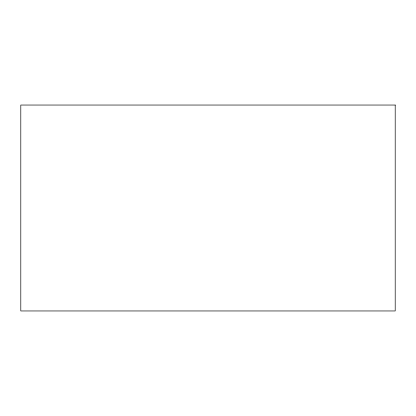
<?xml version="1.0" encoding="UTF-8"?>
<svg xmlns="http://www.w3.org/2000/svg" width="416" height="416" viewBox="0 0 416 416"><rect width="100%" height="100%" fill="white"/><g stroke="black" fill="none" stroke-linecap="round" stroke-linejoin="round"><path stroke-width="0.62" d="M395.2 105.04L20.8 105.04L20.8 310.96L395.2 310.96L395.2 105.04"/></g></svg>
